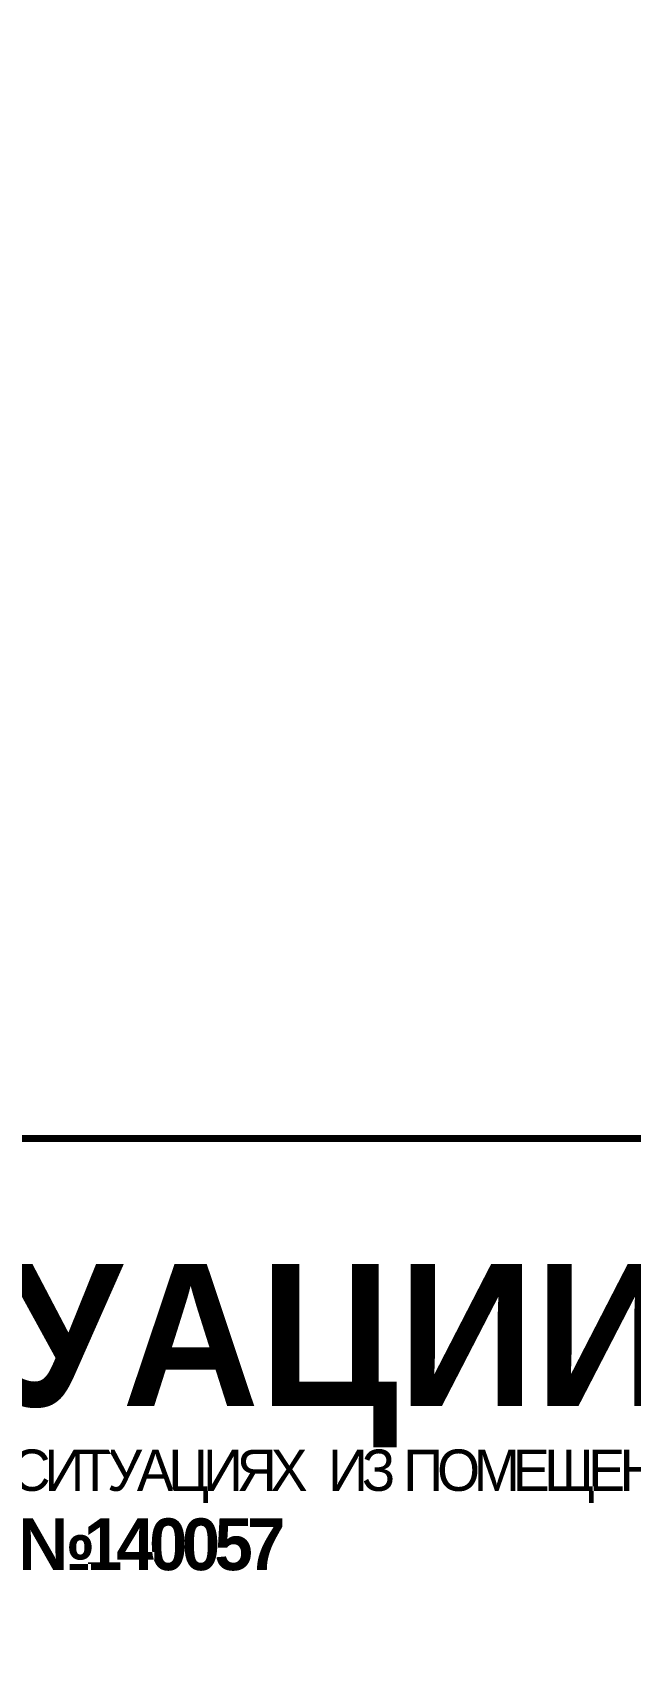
# Model space of a CAD drawing. Header units: millimetres. Extents: x 13114 to 67229, y 22859 to 38520.
# Drawn here: x 21380.4 to 21473, y 25382.5 to 25633.1 of the extents above; entities that cross this region are included whole.
import ezdxf

# ---------------------------------------------------------------- set-up
doc = ezdxf.new("R2010")
doc.units = ezdxf.units.MM
doc.styles.add('обычный', font='arial.ttf')

msp = doc.modelspace()

# ---------------------------------------------------------------- linework, layer by layer
at = {"color": 6, "lineweight": 100}
for points in [[(21045.35, 25461.92), (21645.35, 25461.92), (21645.35, 25856.92), (21045.35, 25856.92)], [(21045.35, 25066.92), (21645.35, 25066.92), (21645.35, 25461.92), (21045.35, 25461.92)]]:
    msp.add_lwpolyline(points, close=True, dxfattribs=at)

# ---------------------------------------------------------------- texts
at = {"lineweight": 0, "insert": (21202.18, 25442.51), "char_height": 22, "width": 493.8901, "attachment_point": 1, "style": 'обычный'}
msp.add_mtext('{\\fProxima Nova Rg|b1|i0|c204|p2;ПЛАН ЭВАКУАЦИИ}', dxfattribs=at)
at = {"color": 0, "lineweight": 0, "insert": (21349.57, 25413.97), "char_height": 8, "width": 449.2158, "attachment_point": 5, "style": 'обычный'}
msp.add_mtext('{\\fArial Black|b1|i0|c204|p34;\\H2x;\\T0.85;  \\fArial Narrow|b0|i0|c204|p34;\\H0.8x;\\W0.9;\\P\\fProxima Nova Rg|b0|i0|c204|p2;\\H0.5x;\\W1;\\C256;ПРИ ПОЖАРЕ  ИЛИ ДРУГИХ ЧРЕЗВЫЧАЙНЫХ СИТУАЦИЯХ  ИЗ ПОМЕЩЕНИЙ \\fProxima Nova Rg|b1|i0|c204|p2;\\H1.25x;\\PЦЭО: \\fProxima Nova Rg|b1|i0|c0|p2; \\fProxima Nova Rg|b1|i0|c204|p2;ОЭсн КНС инв. №140057}', dxfattribs=at)

doc.saveas('drawing.dxf')
